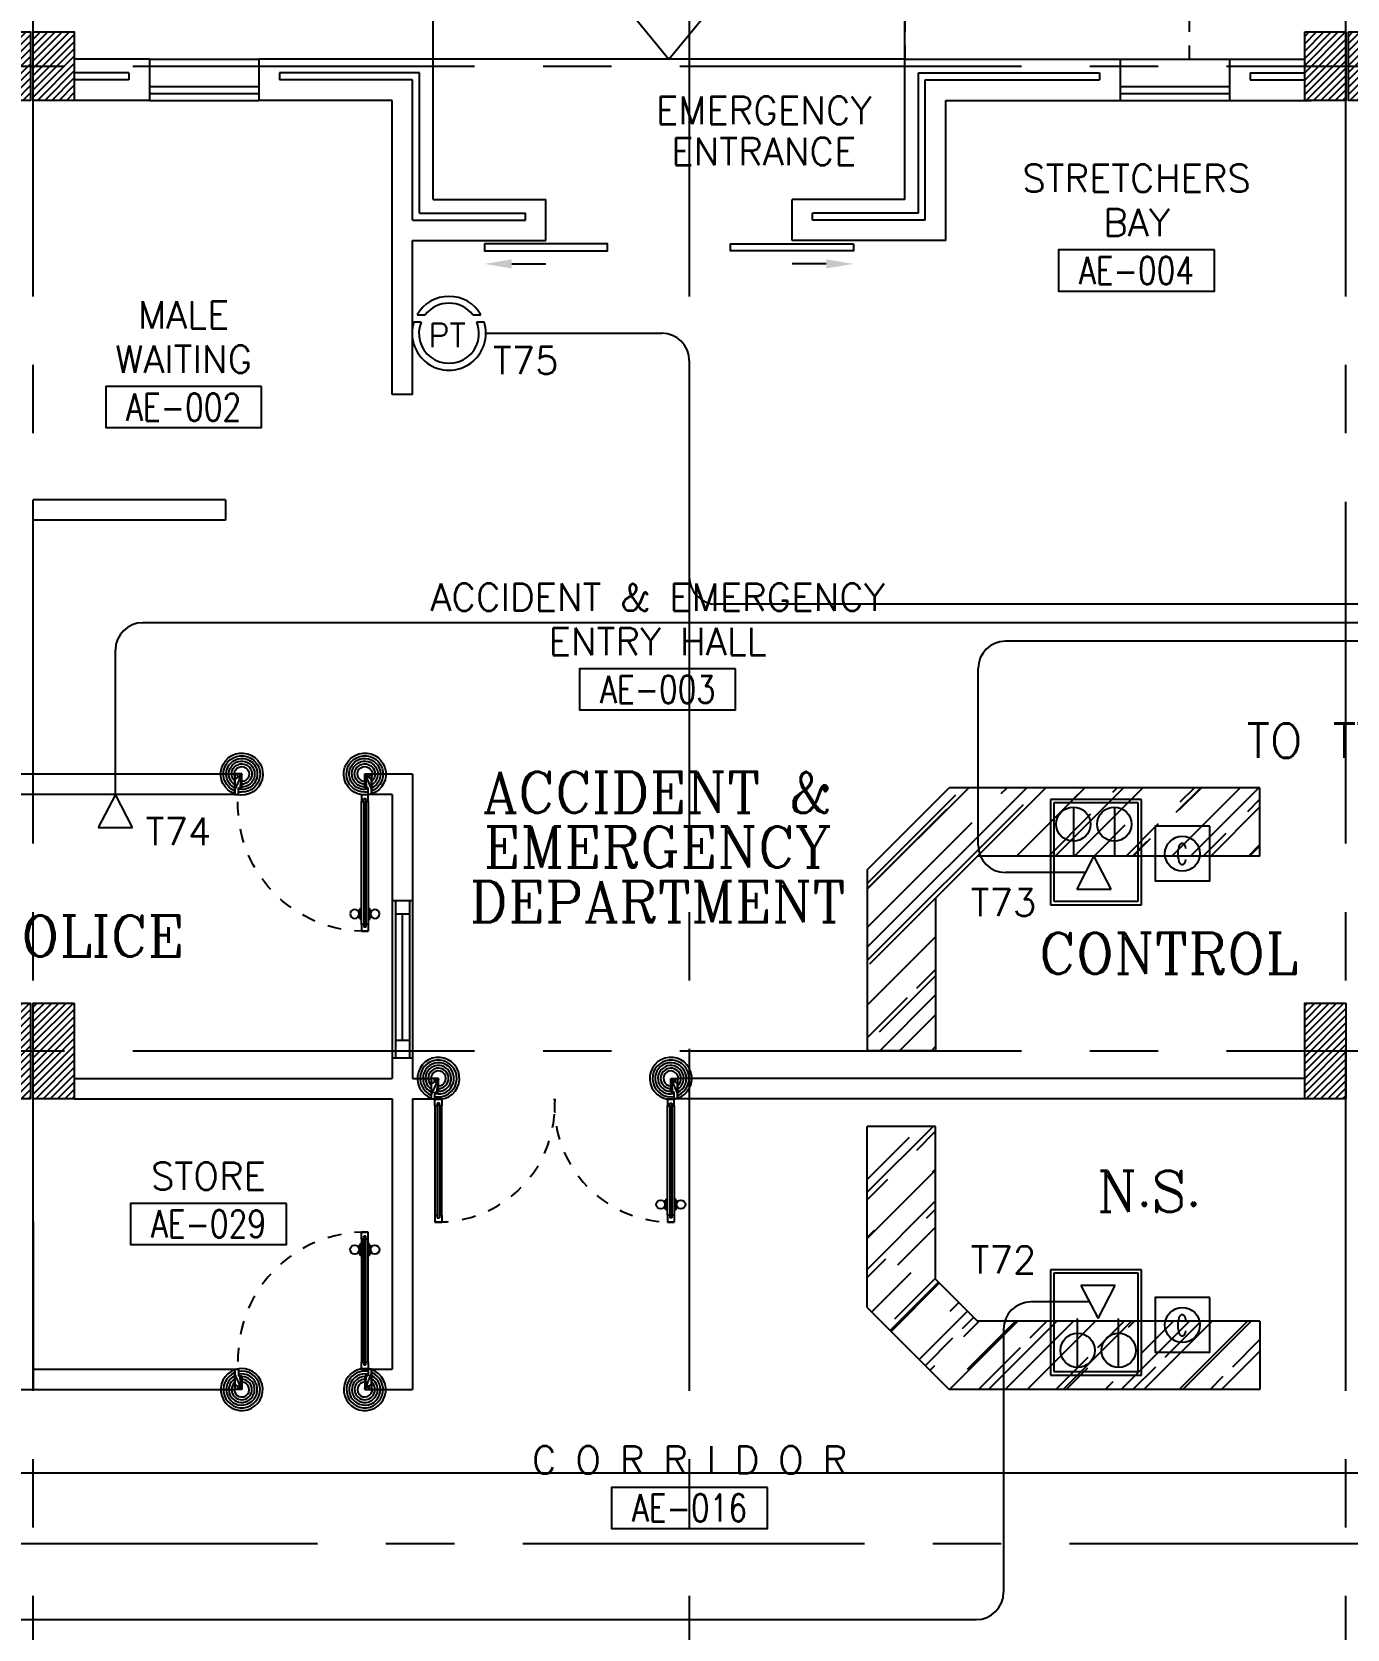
# Model space of a CAD drawing. Extents: x -1.4 to 90.6, y -12.3 to 78.9.
# Drawn here: x 42.56 to 52.18, y 54.03 to 65.71 of the extents above; entities that cross this region are included whole.
import ezdxf
from ezdxf.enums import TextEntityAlignment as Align

# ---------------------------------------------------------------- set-up
doc = ezdxf.new("R2010")
doc.units = 0
doc.header["$MEASUREMENT"] = 0
doc.header["$PDMODE"] = 3
doc.header["$PDSIZE"] = 0.1
for name, pattern in [('CENTERX2', [4, 2.5, -0.5, 0.5, -0.5]), ('HIDDEN', [0.375, 0.25, -0.125]), ('HIDDEN2', [0.1875, 0.125, -0.0625])]:
    doc.linetypes.add(name, pattern=pattern)
doc.layers.get('0').update_dxf_attribs({"color": 11, "linetype": 'CONTINUOUS'})
doc.layers.get('DEFPOINTS').update_dxf_attribs({"color": 11, "linetype": 'CONTINUOUS'})
for name, color, linetype in [('AX-DIM', 11, 'CONTINUOUS'), ('AXES', 11, 'CENTERX2'), ('COL', 11, 'CONTINUOUS'), ('COUNTER', 11, 'CONTINUOUS'), ('DIM', 11, 'CONTINUOUS'), ('DOOR', 11, 'CONTINUOUS'), ('E-CO', 6, 'CONTINUOUS'), ('E-SOCKETS', 4, 'CONTINUOUS'), ('E-TEL', 4, 'CONTINUOUS'), ('E-TEXT', 2, 'CONTINUOUS'), ('E-WIRE', 4, 'CONTINUOUS'), ('EJ', 11, 'CONTINUOUS'), ('HAT', 11, 'CONTINUOUS'), ('HIDDEN', 11, 'HIDDEN2'), ('INSUL', 11, 'CONTINUOUS'), ('RM-BOX', 11, 'CONTINUOUS'), ('RM-NAME', 11, 'CONTINUOUS'), ('RM-NO', 11, 'CONTINUOUS'), ('SHAFT', 11, 'CONTINUOUS'), ('SLOPE', 11, 'CONTINUOUS'), ('STR', 11, 'CONTINUOUS'), ('WALL', 11, 'CONTINUOUS'), ('WIN', 11, 'CONTINUOUS')]:
    doc.layers.add(name, color=color, linetype=linetype)
doc.styles.add('ROMANC', font='romanc', dxfattribs={"height": 0.1})
doc.styles.add('ROMANS', font='ROMANS.shx', dxfattribs={"width": 0.6})
doc.styles.get("Standard").update_dxf_attribs({"font": 'TXT.shx'})
doc.dimstyles.new('STANDARD in', dxfattribs={"dimtxt": 0.2, "dimasz": 0.1, "dimexe": 0.07, "dimexo": 0.05, "dimgap": 0.1, "dimtad": 1, "dimdec": 0, "dimlfac": 1000, "dimzin": 0, "dimdsep": 46, "dimtxsty": 'ROMANS', "dimblk": 'ARCHTICK', "dimcen": 0.05, "dimdle": 0.05, "dimclrd": 7, "dimclre": 7, "dimclrt": 2, "dimadec": 0, "dimazin": 0, "dimtfac": 1, "dimtdec": 0, "dimtmove": 2, "dimatfit": 3, "dimldrblk": 'ARCHTICK', "dimfxl": 0, "dimtolj": 1, "dimtzin": 0, "dimarcsym": 0})

# ---------------------------------------------------------------- blocks, each defined once
blk = doc.blocks.new('RM1')
at = {"layer": 'RM-BOX'}
blk.add_lwpolyline([(570, -200), (-570, -200), (-570, -500), (570, -500)], close=True, dxfattribs=at)
at = {"layer": 'RM-NAME', "style": 'ROMANS'}
for tag, p in [('ROOMNAME1', (0, 324)), ('ROOMNAME2', (0, 0))]:
    blk.add_attdef(tag, text='', height=200, dxfattribs=at).set_placement(p, align=Align.MIDDLE)
at = {"layer": 'RM-NO', "style": 'ROMANS', "width": 0.8}
blk.add_attdef('ROOMNO', text='', height=200, dxfattribs=at).set_placement((0, -350), align=Align.MIDDLE)
blk = doc.blocks.new('_ARCHTICK')
at = {"color": 0, "linetype": 'ByBlock', "const_width": 0.15}
blk.add_lwpolyline([(-0.5, -0.5), (0.5, 0.5)], dxfattribs=at)
blk = doc.blocks.new('*D141')
at = {"layer": 'AX-DIM', "color": 7, "lineweight": -2}
for p, q in [((9.901, 65.571), (9.901, 77.77)), ((85.217, 76.329), (85.217, 77.77)), ((9.851, 77.7), (85.267, 77.7))]:
    blk.add_line(p, q, dxfattribs=at)
at = {"layer": 'DEFPOINTS', "color": 0}
for p in [(85.217, 77.7), (85.217, 76.279), (9.901, 65.521)]:
    blk.add_point(p, dxfattribs=at)
at = {"layer": 'AX-DIM', "color": 7, "lineweight": -2, "xscale": 0.1, "yscale": 0.1, "zscale": 0.1, "rotation": 180}
blk.add_blockref('_ARCHTICK', (9.901, 77.7), dxfattribs=at)
at = {"layer": 'AX-DIM', "color": 7, "lineweight": -2, "xscale": 0.1, "yscale": 0.1, "zscale": 0.1}
blk.add_blockref('_ARCHTICK', (85.217, 77.7), dxfattribs=at)
at = {"layer": 'AX-DIM', "color": 2, "insert": (47.559, 77.9), "char_height": 0.2, "attachment_point": 5, "style": 'ROMANS'}
blk.add_mtext('\\A1;75316', dxfattribs=at)
blk = doc.blocks.new('C11')
at = {"layer": 'HAT'}
h = blk.add_hatch(dxfattribs=at)
h.set_pattern_fill('ANSI31', color=256, scale=300, style=0)
h.set_pattern_definition([(45, (-383765.23, -62181), (-26.5165043, 26.5165043), [])])
h.paths.add_polyline_path([(-20, 350), (-20, 700), (-320, 700), (-320, 350)])
h.paths.add_polyline_path([(-320, 0), (-20, 0), (-20, 350), (-320, 350)])
h = blk.add_hatch(dxfattribs=at)
h.set_pattern_fill('ANSI31', color=256, scale=300, style=0)
h.set_pattern_definition([(45, (-383445.23, -62181), (-26.5165043, 26.5165043), [])])
h.paths.add_polyline_path([(300, 350), (300, 700), (0, 700), (0, 350)])
h.paths.add_polyline_path([(0, 0), (300, 0), (300, 350), (0, 350)])
at = {"layer": 'COL'}
for points in [[(-20, 700), (-20, 0), (-320, 0), (-320, 700)], [(300, 700), (300, 0), (0, 0), (0, 700)]]:
    blk.add_lwpolyline(points, close=True, dxfattribs=at)
blk = doc.blocks.new('C-300')
at = {"layer": 'HAT', "linetype": 'ByBlock', "ltscale": 0.3}
h = blk.add_hatch(dxfattribs=at)
h.set_pattern_fill('ANSI31', color=8, scale=300, style=0)
h.set_pattern_definition([(45, (-258496.182, -82361.005), (-26.5165043, 26.5165043), [])])
h.paths.add_polyline_path([(300, 500), (0, 500), (0, 250), (300, 250)])
h.paths.add_polyline_path([(300, 250), (0, 250), (0, 0), (300, 0)])
at = {"layer": 'COL'}
blk.add_lwpolyline([(0, 500), (300, 500), (300, 0), (0, 0)], close=True, dxfattribs=at)
blk = doc.blocks.new('C-300A')
at = {"layer": 'SHAFT', "color": 6, "linetype": 'ByBlock', "ltscale": 0.3}
for p in [(-300, 0), (20, 0)]:
    blk.add_blockref('C-300', p, dxfattribs=at)
blk = doc.blocks.new('A$C24ED45A6')
at = {"layer": 'DOOR', "color": 0, "linetype": 'ByBlock'}
for p, q in [((909, 1055), (909, 990)), ((918, 1055), (909, 1055)), ((918, 978), (918, 1068)), ((925, 1068), (918, 1068)), ((918, 1055), (918, 990)), ((925, 1100), (925, 1150)), ((925, 1150), (975, 1150)), ((975, 1150), (925, 1150)), ((942, 1100), (925, 1100)), ((942, 1100), (942, 1120)), ((958, 1120), (942, 1120)), ((958, 1100), (958, 1120)), ((975, 1100), (958, 1100)), ((975, 1100), (975, 1150)), ((975, 1068), (982, 1068)), ((982, 978), (982, 1068)), ((982, 1055), (982, 990)), ((982, 1055), (991, 1055)), ((991, 1055), (991, 990)), ((918, 990), (909, 990)), ((925, 978), (918, 978)), ((975, 978), (982, 978)), ((982, 990), (991, 990)), ((0, 0), (0, 150)), ((0, 150), (25, 150)), ((25, 150), (25, 100)), ((925, 150), (925, 200)), ((925, 200), (942, 200)), ((925, 150), (975, 150)), ((942, 200), (942, 180)), ((942, 180), (958, 180)), ((958, 180), (958, 200)), ((958, 200), (975, 200)), ((975, 200), (975, 150)), ((1000, 150), (975, 150)), ((975, 150), (975, 100)), ((1000, 150), (1000, 0)), ((50, 0), (0, 0)), ((25, 100), (50, 100)), ((50, 100), (50, 0)), ((975, 100), (950, 100)), ((950, 100), (950, 0)), ((950, 0), (1000, 0))]:
    blk.add_line(p, q, dxfattribs=at)
at = {"layer": 'DOOR', "linetype": 'ByBlock'}
for p, q in [((925, 1100), (925, 200)), ((942, 200), (942, 1100)), ((958, 200), (958, 1100)), ((975, 200), (975, 1100))]:
    blk.add_line(p, q, dxfattribs=at)
at = {"layer": 'DOOR', "color": 9, "linetype": 'ByBlock'}
for p, q in [((50, 0), (0, 114)), ((50, 0), (0, 40)), ((50, 0), (37, 100)), ((950, 0), (1000, 114)), ((950, 0), (963, 100)), ((950, 0), (1000, 40))]:
    blk.add_line(p, q, dxfattribs=at)
at = {"layer": 'DOOR', "color": 0, "linetype": 'ByBlock'}
for centre in [(876, 1023), (1024, 1023)]:
    blk.add_circle(centre, 32.4, dxfattribs=at)
at = {"layer": 'DOOR', "linetype": 'HIDDEN', "ltscale": 0.5}
blk.add_arc((950, 222), 928, 88.456, 184.4816, dxfattribs=at)
at = {"layer": 'DOOR', "color": 9, "linetype": 'ByBlock'}
for centre, radius, start, end in [((50, 0), 154, 103.7142, 108.8947), ((50, 0), 134, 100.72, 111.8402), ((950, 0), 134, 68.1598, 79.28), ((950, 0), 154, 71.1053, 76.2858), ((50, 0), 114, 102.6226, 115.9162), ((50, 0), 94.4, 90, 121.9818), ((50, 0), 74.4, 90, 132.2236), ((50, 0), 54.4, 90, 156.7926), ((50, 0), 34.4, 90, 180), ((50, 0), 14.4, 90, 180), ((950, 0), 94.4, 58.0182, 90), ((950, 0), 74.4, 47.7764, 90), ((950, 0), 54.4, 23.2074, 90), ((950, 0), 34.4, 0, 90), ((950, 0), 14.4, 0, 90), ((950, 0), 114, 64.0838, 77.3774)]:
    blk.add_arc(centre, radius, start, end, dxfattribs=at)
at = {"layer": 'WALL'}
blk.add_line((1000, 0), (1000, 150), dxfattribs=at)
blk = doc.blocks.new('A$C272A55A0')
at = {"layer": 'DOOR', "color": 0, "linetype": 'ByBlock'}
for p, q in [((0, 900), (0, 1050)), ((50, 1050), (0, 1050)), ((25, 950), (50, 950)), ((25, 900), (25, 950)), ((50, 950), (50, 1050)), ((1750, 950), (1750, 1050)), ((1750, 1050), (1800, 1050)), ((1775, 950), (1750, 950)), ((1775, 900), (1775, 950)), ((1800, 1050), (1800, 900)), ((0, 900), (25, 900)), ((75, 900), (25, 900)), ((25, 850), (25, 900)), ((42, 850), (25, 850)), ((58, 870), (42, 870)), ((42, 870), (42, 850)), ((58, 850), (58, 870)), ((75, 850), (58, 850)), ((75, 900), (75, 850)), ((1725, 900), (1775, 900)), ((1725, 900), (1725, 850)), ((1725, 850), (1742, 850)), ((1742, 870), (1758, 870)), ((1742, 850), (1742, 870)), ((1758, 870), (1758, 850)), ((1758, 850), (1775, 850)), ((1800, 900), (1775, 900)), ((1775, 850), (1775, 900)), ((1718, 160), (1709, 160)), ((1709, 95), (1709, 160)), ((1725, 173), (1718, 173)), ((1718, 173), (1718, 83)), ((1718, 95), (1718, 160)), ((1775, 173), (1782, 173)), ((1782, 173), (1782, 83)), ((1782, 160), (1791, 160)), ((1782, 95), (1782, 160)), ((1791, 95), (1791, 160)), ((25, 50), (42, 50)), ((25, 50), (25, 0)), ((25, 0), (75, 0)), ((75, 0), (25, 0)), ((42, 50), (42, 30)), ((42, 30), (58, 30)), ((58, 50), (75, 50)), ((58, 50), (58, 30)), ((75, 50), (75, 0)), ((1718, 95), (1709, 95)), ((1725, 83), (1718, 83)), ((1742, 50), (1725, 50)), ((1725, 50), (1725, 0)), ((1775, 0), (1725, 0)), ((1725, 0), (1775, 0)), ((1742, 50), (1742, 30)), ((1758, 30), (1742, 30)), ((1775, 50), (1758, 50)), ((1758, 50), (1758, 30)), ((1775, 83), (1782, 83)), ((1775, 50), (1775, 0)), ((1782, 95), (1791, 95))]:
    blk.add_line(p, q, dxfattribs=at)
at = {"layer": 'DOOR', "color": 9, "linetype": 'ByBlock'}
for p, q in [((50, 1050), (0, 1010)), ((50, 1050), (0, 937)), ((50, 1050), (37, 950)), ((1750, 1050), (1800, 1010)), ((1750, 1050), (1800, 937)), ((1750, 1050), (1763, 950))]:
    blk.add_line(p, q, dxfattribs=at)
at = {"layer": 'DOOR', "linetype": 'ByBlock'}
for p, q in [((25, 850), (25, 50)), ((42, 850), (42, 50)), ((58, 850), (58, 50)), ((75, 50), (75, 850)), ((1725, 50), (1725, 850)), ((1742, 850), (1742, 50)), ((1758, 850), (1758, 50)), ((1775, 850), (1775, 50))]:
    blk.add_line(p, q, dxfattribs=at)
at = {"layer": 'DOOR', "color": 0, "linetype": 'ByBlock'}
for centre in [(1676, 128), (1824, 128)]:
    blk.add_circle(centre, 32.4, dxfattribs=at)
at = {"layer": 'DOOR', "color": 9, "linetype": 'ByBlock'}
for centre, radius, start, end in [((50, 1050), 54.4, 203.2074, 270), ((50, 1050), 74.4, 227.7764, 270), ((50, 1050), 94.4, 238.0182, 270), ((50, 1050), 114, 244.0838, 257.3774), ((50, 1050), 34.4, 180, 270), ((50, 1050), 14.4, 180, 270), ((1750, 1050), 14.4, 270, 0), ((1750, 1050), 34.4, 270, 0), ((1750, 1050), 54.4, 270, 336.7926), ((1750, 1050), 74.4, 270, 312.2236), ((1750, 1050), 94.4, 270, 301.9818), ((1750, 1050), 114, 282.6226, 295.9162), ((50, 1050), 134, 248.1598, 259.28), ((50, 1050), 154, 251.1053, 256.2858), ((1750, 1050), 134, 280.72, 291.8402), ((1750, 1050), 154, 283.7142, 288.8947)]:
    blk.add_arc(centre, radius, start, end, dxfattribs=at)
at = {"layer": 'DOOR', "linetype": 'HIDDEN', "ltscale": 0.5}
for centre, start, end in [((50, 851), 268.3174, 3.2965), ((1750, 851), 176.7035, 271.6826)]:
    blk.add_arc(centre, 851, start, end, dxfattribs=at)
at = {"layer": 'WALL', "linetype": 'ByBlock'}
blk.add_line((1800, 900), (1800, 1050), dxfattribs=at)

msp = doc.modelspace()

# ---------------------------------------------------------------- hatches: boundary and pattern name
at = {"layer": 'COUNTER'}
h = msp.add_hatch(dxfattribs=at)
h.set_pattern_fill('AR-RROOF', color=256, scale=0.3, angle=405, style=0)
h.set_pattern_definition([(45, (-342.1493, -4.27447), (0.25455844, 0.6788225), [4.5, -0.6, 1.5, -0.3]), (45, (-341.97323, -3.88627), (-0.49426764, 0.07000357), [0.9, -0.099, 1.8, -0.225]), (45, (-342.22355, -3.9881), (0.96095812, 1.24521504), [2.4, -0.42, 1.2, -0.3])])
h.paths.add_polyline_path([(48.6717, 58.2575), (49.1717, 58.2575), (49.1717, 59.3744), (49.4788, 59.6815), (51.5443, 59.6815), (51.5443, 60.1815), (49.2717, 60.1815), (48.6717, 59.5815)])
h.paths.add_polyline_path([(48.6717, 56.3815), (49.2717, 55.7815), (51.5443, 55.7815), (51.5443, 56.2815), (49.4788, 56.2815), (49.1717, 56.5886), (49.1717, 57.7055), (48.6717, 57.7055)])
at = {"layer": 'HAT'}
h = msp.add_hatch(dxfattribs=at)
h.set_pattern_fill('ANSI31', color=256, scale=0.3, style=0)
h.set_pattern_definition([(45, (-331.573787, -4.27447), (-0.0265165043, 0.0265165043), [])])
h.paths.add_polyline_path([(52.1714, 58.2565), (52.1714, 58.6065), (51.8714, 58.6065), (51.8714, 58.2565)])
h.paths.add_polyline_path([(51.8714, 57.9065), (52.1714, 57.9065), (52.1714, 58.2565), (51.8714, 58.2565)])

# ---------------------------------------------------------------- linework, layer by layer
at = {"layer": 'AXES'}
for p, q in [((47.3714, -0.2278), (47.3714, 78.5849)), ((42.5714, -0.2278), (42.5714, 77.909)), ((52.1714, -0.2278), (52.1714, 77.8997)), ((-0.7, 65.4565), (68.3914, 65.4565)), ((-0.7, 58.2565), (68.3914, 58.2565)), ((10.1514, 54.6565), (68.3914, 54.6565))]:
    msp.add_line(p, q, dxfattribs=at)
at = {"layer": 'COL'}
msp.add_lwpolyline([(52.1714, 58.6065), (52.1714, 57.9065), (51.8714, 57.9065), (51.8714, 58.6065)], close=True, dxfattribs=at)
at = {"layer": 'COUNTER'}
for p, q in [((48.6717, 59.5815), (49.2717, 60.1815)), ((51.5443, 60.1815), (49.2717, 60.1815)), ((51.5443, 59.6815), (51.5443, 60.1815)), ((49.1717, 59.3744), (49.4788, 59.6815)), ((51.5443, 59.6815), (49.4788, 59.6815)), ((48.6717, 59.5815), (48.6717, 58.2575)), ((49.1717, 59.3744), (49.1717, 58.2575)), ((49.1717, 58.2575), (48.6717, 58.2575)), ((48.6717, 56.3815), (48.6717, 57.7055)), ((49.1717, 57.7055), (48.6717, 57.7055)), ((49.1717, 56.5886), (49.1717, 57.7055)), ((49.1717, 56.5886), (49.4788, 56.2815)), ((48.6717, 56.3815), (49.2717, 55.7815)), ((51.5443, 56.2815), (49.4788, 56.2815)), ((51.5443, 56.2815), (51.5443, 55.7815)), ((51.5443, 55.7815), (49.2717, 55.7815))]:
    msp.add_line(p, q, dxfattribs=at)
at = {"layer": 'DIM'}
for p, q in [((45.1964, 59.3565), (45.1964, 58.2065)), ((45.3464, 59.3565), (45.3464, 58.2065))]:
    msp.add_line(p, q, dxfattribs=at)
at = {"layer": 'DOOR'}
for p, q in [((46.0714, 64.0107), (46.3214, 64.0107)), ((48.3714, 64.0107), (48.1214, 64.0107))]:
    msp.add_line(p, q, dxfattribs=at)
for points in [[(45.8714, 64.1565), (45.8714, 64.1065), (46.7714, 64.1065), (46.7714, 64.1565), (45.8714, 64.1565)], [(48.5714, 64.1565), (48.5714, 64.1065), (47.6714, 64.1065), (47.6714, 64.1565), (48.5714, 64.1565)]]:
    msp.add_lwpolyline(points, dxfattribs=at)
for points in [[(46.0714, 63.9773), (46.0714, 64.044), (45.8714, 64.0107)], [(48.3714, 63.9773), (48.3714, 64.044), (48.5714, 64.0107)]]:
    msp.add_solid(points, dxfattribs=at)
at = {"layer": 'E-CO', "color": 4}
for points in [[(51.1774, 59.8998), (50.7774, 59.8998), (50.7774, 59.4998), (51.1774, 59.4998)], [(51.1774, 56.4543), (50.7774, 56.4543), (50.7774, 56.0543), (51.1774, 56.0543)]]:
    msp.add_lwpolyline(points, close=True, dxfattribs=at)
at = {"layer": 'E-SOCKETS'}
for p, q in [((50.6785, 60.0956), (50.0112, 60.0956)), ((50.0112, 60.0956), (50.0112, 59.3259)), ((50.1795, 60.04), (50.1795, 59.6817)), ((50.4793, 60.04), (50.4793, 59.6817)), ((50.6785, 59.3259), (50.6785, 60.0956)), ((50.3298, 59.6821), (50.2036, 59.4399)), ((50.4561, 59.4399), (50.3298, 59.6821)), ((50.2036, 59.4399), (50.4561, 59.4399)), ((50.0112, 59.3259), (50.6785, 59.3259)), ((50.6785, 56.657), (50.0112, 56.657)), ((50.0112, 56.657), (50.0112, 55.8873)), ((50.6785, 55.8873), (50.6785, 56.657)), ((50.2336, 56.543), (50.3598, 56.3008)), ((50.4861, 56.543), (50.2336, 56.543)), ((50.3598, 56.3008), (50.4861, 56.543)), ((50.2104, 55.9429), (50.2104, 56.3012)), ((50.5102, 55.9429), (50.5102, 56.3012)), ((50.0112, 55.8873), (50.6785, 55.8873))]:
    msp.add_line(p, q, dxfattribs=at)
at = {"layer": 'E-SOCKETS', "color": 8}
for p, q in [((50.6535, 60.0706), (50.0362, 60.0706)), ((50.0362, 60.0706), (50.0362, 59.3509)), ((50.6535, 59.3509), (50.6535, 60.0706)), ((50.0362, 59.3509), (50.6535, 59.3509)), ((50.6535, 56.632), (50.0362, 56.632)), ((50.0362, 56.632), (50.0362, 55.9123)), ((50.6535, 55.9123), (50.6535, 56.632)), ((50.0362, 55.9123), (50.6535, 55.9123))]:
    msp.add_line(p, q, dxfattribs=at)
at = {"layer": 'E-SOCKETS'}
for centre in [(50.1795, 59.915), (50.4793, 59.915), (50.2104, 56.0679), (50.5102, 56.0679)]:
    msp.add_circle(centre, 0.125, dxfattribs=at)
at = {"layer": 'E-TEL', "color": 4}
for p, q in [((45.3782, 63.6382), (45.4383, 63.6382)), ((45.786, 63.6382), (45.846, 63.6382)), ((45.3559, 63.5882), (45.4092, 63.5882)), ((45.8151, 63.5882), (45.8684, 63.5882)), ((43.1718, 60.1315), (43.0456, 59.8893)), ((43.2981, 59.8893), (43.1718, 60.1315)), ((43.1718, 60.1315), (43.1718, 60.1315)), ((43.0456, 59.8893), (43.2981, 59.8893))]:
    msp.add_line(p, q, dxfattribs=at)
for radius, start, end in [(0.2698, 29.90154, 150.09846), (0.2198, 37.72665, 142.27335), (0.2698, 161.74713, 18.25287), (0.2198, 157.39041, 22.60959)]:
    msp.add_arc((45.6121, 63.5037), radius, start, end, dxfattribs=at)
at = {"layer": 'E-WIRE', "color": 4}
for p, q in [((45.882, 63.5037), (47.1701, 63.5037)), ((47.3701, 63.3037), (47.3701, 61.7226)), ((54.3709, 61.5226), (47.5701, 61.5226)), ((54.3709, 61.3872), (43.3718, 61.3872)), ((54.3709, 61.2518), (49.6828, 61.2518)), ((41.1378, 55.1719), (59.7366, 55.1719)), ((38.6599, 54.0997), (49.4693, 54.0997))]:
    msp.add_line(p, q, dxfattribs=at)
at = {"layer": 'E-WIRE'}
for p, q in [((43.1718, 60.1315), (43.1718, 61.1872)), ((49.4828, 59.761), (49.4828, 61.0518)), ((50.2667, 59.561), (49.6828, 59.561)), ((50.2967, 56.4219), (49.8693, 56.4219)), ((49.6693, 56.2219), (49.6693, 54.2997))]:
    msp.add_line(p, q, dxfattribs=at)
for centre in [(50.9774, 59.6984), (50.9774, 56.2529)]:
    msp.add_circle(centre, 0.128, dxfattribs=at)
at = {"layer": 'E-WIRE', "color": 4}
for centre, start, end in [((47.1701, 63.3037), 0, 90), ((47.5701, 61.7226), 180, 270)]:
    msp.add_arc(centre, 0.2, start, end, dxfattribs=at)
at = {"layer": 'E-WIRE'}
for centre, start, end in [((43.3718, 61.1872), 90, 180), ((49.6828, 61.0518), 90, 180), ((49.6828, 59.761), 180, 270), ((49.8693, 56.2219), 90, 180), ((49.4693, 54.2997), 270, 0)]:
    msp.add_arc(centre, 0.2, start, end, dxfattribs=at)
at = {"layer": 'HIDDEN'}
for p, q in [((48.9464, 72.5815), (48.9464, 65.5065)), ((51.0264, 72.5815), (51.0264, 65.5065))]:
    msp.add_line(p, q, dxfattribs=at)
at = {"layer": 'INSUL'}
for p, q in [((43.2714, 65.4065), (42.8714, 65.4065)), ((43.2714, 65.4065), (43.2714, 65.3565)), ((44.3714, 65.4065), (44.3714, 65.3565)), ((45.3964, 65.4065), (44.3714, 65.4065)), ((45.3964, 64.3815), (45.3964, 65.4065)), ((49.0464, 65.4065), (50.3714, 65.4065)), ((49.0464, 64.3815), (49.0464, 65.4065)), ((50.3714, 65.4065), (50.3714, 65.3565)), ((51.4714, 65.4065), (51.4714, 65.3565)), ((51.4714, 65.4065), (51.8714, 65.4065)), ((43.2714, 65.3565), (42.8714, 65.3565)), ((45.3464, 65.3565), (44.3714, 65.3565)), ((45.3464, 64.3315), (45.3464, 65.3565)), ((49.0964, 65.3565), (50.3714, 65.3565)), ((49.0964, 64.3315), (49.0964, 65.3565)), ((51.4714, 65.3565), (51.8714, 65.3565)), ((45.3964, 64.3815), (46.1714, 64.3815)), ((46.1714, 64.3315), (46.1714, 64.3815)), ((48.2714, 64.3315), (48.2714, 64.3815)), ((49.0464, 64.3815), (48.2714, 64.3815)), ((45.3464, 64.3315), (46.1714, 64.3315)), ((49.0964, 64.3315), (48.2714, 64.3315))]:
    msp.add_line(p, q, dxfattribs=at)
at = {"layer": 'SLOPE', "color": 5}
for p, q in [((45.4964, 65.5065), (45.4964, 67.6065)), ((45.4964, 67.6065), (47.2214, 65.5065)), ((47.2214, 65.5065), (48.9464, 67.6065)), ((48.9464, 65.5065), (48.9464, 67.6065)), ((48.9464, 65.5065), (45.4964, 65.5065))]:
    msp.add_line(p, q, dxfattribs=at)
at = {"layer": 'WALL'}
for p, q in [((43.4214, 65.5065), (42.8714, 65.5065)), ((43.4214, 65.5065), (43.4214, 65.2065)), ((44.2214, 65.5065), (44.2214, 65.2065)), ((45.4964, 65.5065), (44.2214, 65.5065)), ((45.4964, 64.4815), (45.4964, 65.5065)), ((48.9464, 65.5065), (50.5214, 65.5065)), ((48.9464, 64.4815), (48.9464, 65.5065)), ((50.5214, 65.5065), (50.5214, 65.2065)), ((51.3214, 65.5065), (51.3214, 65.2065)), ((51.3214, 65.5065), (51.8714, 65.5065)), ((43.4214, 65.2065), (42.8714, 65.2065)), ((45.1964, 65.2065), (44.2214, 65.2065)), ((45.1964, 63.0565), (45.1964, 65.2065)), ((49.2464, 65.2065), (50.5214, 65.2065)), ((49.2464, 64.1815), (49.2464, 65.2065)), ((51.3214, 65.2065), (51.9214, 65.2065)), ((45.4964, 64.4815), (46.3214, 64.4815)), ((46.3214, 64.1815), (46.3214, 64.4815)), ((48.1214, 64.1815), (48.1214, 64.4815)), ((48.9464, 64.4815), (48.1214, 64.4815)), ((45.3464, 64.1815), (46.3214, 64.1815)), ((45.3464, 63.0565), (45.3464, 64.1815)), ((49.2464, 64.1815), (48.1214, 64.1815)), ((45.3464, 63.0565), (45.1964, 63.0565)), ((42.5714, 62.1366), (42.5714, 62.2866)), ((43.9774, 62.2866), (42.5714, 62.2866)), ((43.9774, 62.2866), (43.9774, 62.1366)), ((43.9774, 62.1366), (42.5714, 62.1366)), ((39.5664, 60.2815), (44.0464, 60.2815)), ((44.0464, 60.2815), (44.0464, 60.1315)), ((44.0464, 60.1315), (44.0464, 60.2815)), ((45.3464, 60.2814), (45.0464, 60.2814)), ((45.0464, 60.2814), (45.0464, 60.1315)), ((45.3464, 60.2814), (45.3464, 59.3565)), ((44.0464, 60.1315), (41.4264, 60.1315)), ((45.1964, 60.1315), (45.0464, 60.1315)), ((45.1964, 60.1315), (45.1964, 59.3565)), ((45.1964, 59.3565), (45.3464, 59.3565)), ((45.1964, 58.2065), (45.3464, 58.2065)), ((45.1964, 58.2065), (45.1964, 58.0565)), ((45.3464, 58.2065), (45.3464, 58.0565)), ((42.8714, 58.0565), (45.1964, 58.0565)), ((45.3464, 58.0565), (45.4848, 58.0565)), ((45.4848, 57.9065), (45.4848, 58.0565)), ((45.4848, 57.9065), (45.4848, 58.0565)), ((51.8714, 58.0565), (47.2848, 58.0565)), ((47.2848, 57.9065), (47.2848, 58.0565)), ((47.2848, 57.9065), (47.2848, 58.0565)), ((42.8714, 57.9065), (45.1964, 57.9065)), ((45.1964, 57.9065), (45.1964, 55.9315)), ((45.3464, 57.9065), (45.3464, 55.7815)), ((45.3464, 57.9065), (45.4848, 57.9065)), ((51.8714, 57.9065), (47.2848, 57.9065)), ((42.5714, 57.0065), (42.5714, 55.7815)), ((42.5714, 55.9315), (44.0464, 55.9315)), ((44.0464, 55.9315), (44.0464, 55.7815)), ((45.0464, 55.9315), (45.0464, 55.7815)), ((45.0464, 55.9315), (45.1964, 55.9315)), ((41.2764, 55.7815), (44.0464, 55.7815)), ((45.0464, 55.7815), (45.3464, 55.7815))]:
    msp.add_line(p, q, dxfattribs=at)
at = {"layer": 'WIN'}
for p, q in [((43.4214, 65.5065), (44.2214, 65.5065)), ((50.5214, 65.5065), (51.3214, 65.5065)), ((43.4214, 65.3065), (44.2214, 65.3065)), ((50.5214, 65.3065), (51.3214, 65.3065)), ((43.4214, 65.2565), (44.2214, 65.2565)), ((43.4214, 65.2065), (44.2214, 65.2065)), ((50.5214, 65.2565), (51.3214, 65.2565)), ((50.5214, 65.2065), (51.3214, 65.2065)), ((45.2199, 59.3565), (45.2199, 58.2065)), ((45.323, 59.3565), (45.323, 58.2065)), ((45.323, 59.2565), (45.2199, 59.2565)), ((45.2699, 59.2565), (45.2699, 58.3366)), ((45.2199, 58.3366), (45.323, 58.3366))]:
    msp.add_line(p, q, dxfattribs=at)

# ---------------------------------------------------------------- block references
at = {"layer": 'COL', "linetype": 'ByBlock', "xscale": 0.001000000047497451, "yscale": 0.0009999999892897904, "zscale": 0.001}
for p in [(42.5514, 65.2065), (52.1714, 65.2065)]:
    msp.add_blockref('C-300A', p, dxfattribs=at)
at = {"layer": 'DOOR', "color": 0, "xscale": -0.001000000047497451, "yscale": 0.0009999999892897904, "zscale": 0.001, "rotation": 180}
msp.add_blockref('A$C24ED45A6', (44.0464, 60.2815), dxfattribs=at)
at = {"layer": 'DOOR', "color": 0, "xscale": 0.001000000047497451, "yscale": 0.0009999999892897904, "zscale": 0.001}
for name, p in [('A$C272A55A0', (45.4848, 57.0062)), ('A$C24ED45A6', (44.0464, 55.7815))]:
    msp.add_blockref(name, p, dxfattribs=at)
at = {"layer": 'EJ', "color": 2, "linetype": 'ByBlock', "xscale": 0.001000000047497451, "yscale": 0.0009999999892897904, "zscale": 0.001}
msp.add_blockref('C11', (42.5714, 57.9065), dxfattribs=at)
at = {"layer": 'HAT', "xscale": 0.001000000047497451, "yscale": 0.0009999999892897904, "zscale": 0.001}
for p, values in [((50.6411, 64.3125), {'ROOMNO': 'AE-004', 'ROOMNAME2': 'BAY', 'ROOMNAME1': 'STRETCHERS'}), ((43.671, 63.3138), {'ROOMNO': 'AE-002', 'ROOMNAME2': 'WAITING', 'ROOMNAME1': 'MALE'}), ((43.8526, 57.3421), {'ROOMNO': 'AE-029', 'ROOMNAME2': 'STORE'})]:
    msp.add_blockref('RM1', p, dxfattribs=at).add_auto_attribs(values)
at = {"layer": 'STR', "xscale": 0.001000000047497451, "yscale": 0.0009999999892897904, "zscale": 0.001}
msp.add_blockref('RM1', (47.1379, 61.2503), dxfattribs=at).add_auto_attribs({'ROOMNO': 'AE-003', 'ROOMNAME2': 'ENTRY HALL', 'ROOMNAME1': 'ACCIDENT & EMERGENCY'})
at = {"layer": 'WALL', "xscale": 0.001000000047497451, "yscale": 0.0009999999892897904, "zscale": 0.001}
msp.add_blockref('RM1', (47.3714, 55.2664), dxfattribs=at).add_auto_attribs({'ROOMNO': 'AE-016', 'ROOMNAME2': 'C O R R I D O R'})

# ---------------------------------------------------------------- texts
at = {"layer": 'E-CO', "color": 2, "style": 'ROMANS', "width": 0.6}
for p in [(50.9321, 59.6191), (50.9321, 56.1736)]:
    msp.add_text('C', height=0.1536, dxfattribs=at).set_placement(p)
at = {"layer": 'E-TEL', "color": 4, "style": 'ROMANS'}
msp.add_text('PT', height=0.1725, dxfattribs=at).set_placement((45.4615, 63.4025))
at = {"layer": 'E-TEXT', "color": 4}
for s, height, p in [('T75', 0.2, (45.9329, 63.2042, -2.4)), ('TO TTB2', 0.25, (51.4465, 60.4005, -2.4)), ('T74', 0.2, (43.3935, 59.7607, -2.4)), ('T73', 0.2, (49.4285, 59.243, -2.4)), ('T72', 0.2, (49.4285, 56.6295, -2.4))]:
    msp.add_text(s, height=height, dxfattribs=at).set_placement(p)
at = {"layer": 'RM-NAME'}
for s, height, style, p in [('EMERGENCY', 0.2, 'ROMANS', (47.9147, 65.1334)), ('ENTRANCE', 0.2, 'ROMANS', (47.9147, 64.8334)), ('ACCIDENT &', 0.3, 'ROMANC', (47.1379, 60.1481)), ('EMERGENCY', 0.3, 'ROMANC', (47.1379, 59.7481)), ('DEPARTMENT', 0.3, 'ROMANC', (47.1379, 59.3481)), ('POLICE', 0.3, 'ROMANC', (42.9377, 59.0967)), ('CONTROL', 0.3, 'ROMANC', (50.8712, 58.9697)), ('N.S.', 0.3, 'ROMANC', (50.7308, 57.23))]:
    msp.add_text(s, height=height, dxfattribs=dict(at, style=style)).set_placement(p, align=Align.MIDDLE)

# ---------------------------------------------------------------- dimensions: what is measured, and where the dimension line sits
at = {"layer": 'AX-DIM'}
dim = msp.add_linear_dim(base=(85.2175, 77.6995), p1=(9.9014, 65.5211), p2=(85.2175, 76.2795), dimstyle='STANDARD in', dxfattribs=at)
dim.commit()
dim.dimension.update_dxf_attribs({"geometry": '*D141', "text_midpoint": (47.5594, 77.8995)})

doc.saveas('drawing.dxf')
